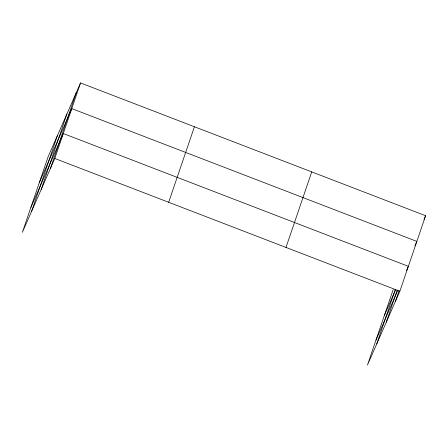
<?xml version="1.0" encoding="UTF-8"?>
<svg xmlns="http://www.w3.org/2000/svg" width="448" height="448" viewBox="0 0 448 448"><rect width="100%" height="100%" fill="white"/><g stroke="black" fill="none" stroke-linecap="round" stroke-linejoin="round"><path stroke-width="0.67" d="M31.657 211.187L57.394 135.649M41.199 189.454L66.937 113.915M50.456 168.364L76.194 92.826M80.539 82.93L48.138 156.738L22.4 232.282L54.802 158.469L80.539 82.93L425.6 215.718L399.862 291.262L367.461 365.07L393.198 289.531M168.672 202.289L194.41 126.75M285.992 247.436L311.73 171.898M376.723 343.98L395.276 289.514M386.26 322.246L397.214 290.102M395.517 301.157L399.095 290.657M39.385 182.426L71.786 108.612L416.847 241.405L414.949 245.734M30.895 207.351L63.297 133.538L408.358 266.33L406.454 270.659M423.97 219.43L425.6 215.718M384.446 315.213L395.674 289.649M375.956 340.144L397.841 290.287M54.802 158.469L399.862 291.262"/></g></svg>
